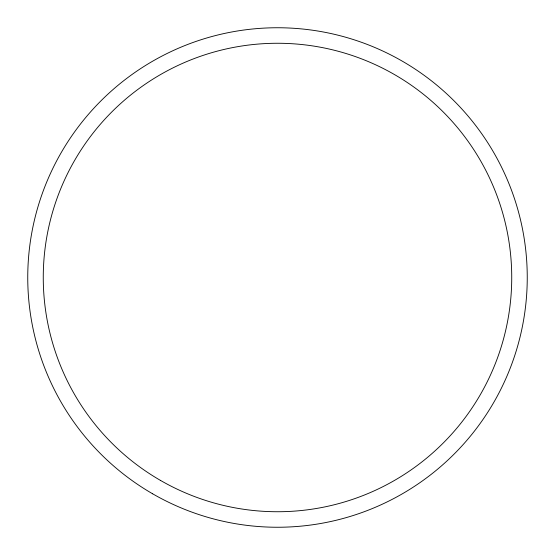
<?xml version="1.0" encoding="UTF-8"?>
<svg xmlns="http://www.w3.org/2000/svg" width="555" height="555" viewBox="0 0 555 555"><rect width="100%" height="100%" fill="white"/><g stroke="black" fill="none" stroke-linecap="round" stroke-linejoin="round"><path stroke-width="0.83" d="M152.625 493.79A249.75 249.75 0 0 0 527.25 277.5A249.75 249.75 0 0 0 152.625 61.21A249.75 249.75 0 0 0 152.625 493.79M160.381 480.352A234.231 234.231 0 0 0 511.731 277.5A234.231 234.231 0 0 0 160.381 74.647A234.231 234.231 0 0 0 160.381 480.352"/></g></svg>
